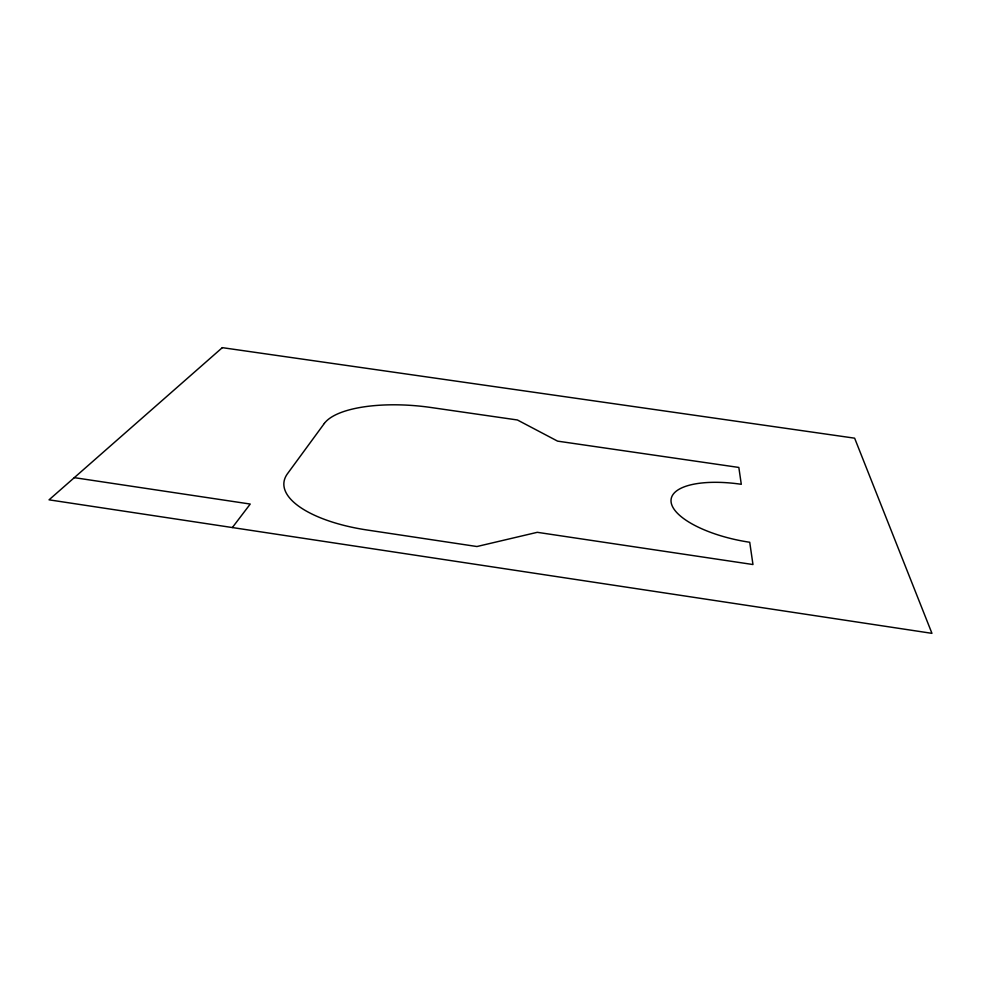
<?xml version="1.0" encoding="UTF-8"?>
<svg xmlns="http://www.w3.org/2000/svg" width="981" height="981" viewBox="0 0 981 981"><rect width="100%" height="100%" fill="white"/><g stroke="black" fill="none" stroke-linecap="round" stroke-linejoin="round"><path stroke-width="1.47" d="M232.362 527.545L250.241 504.05L74.298 477.649M324.331 423.449L287.519 473.664A104.072 40.626 4.8 0 0 367.029 529.998L476.925 546.527L537.294 532.315L752.967 564.529L749.729 542.26A75.954 27.86 11.1 0 1 671.139 502.333A75.954 27.86 11.1 0 1 741.293 484.295L738.84 467.447L557.576 441.131L517.404 419.978L430.929 407.495A93.698 33.072 5.4 0 0 324.331 423.449M222.319 347.654L49.05 499.832L931.95 633.346L854.635 438.176L222.319 347.654"/></g></svg>
